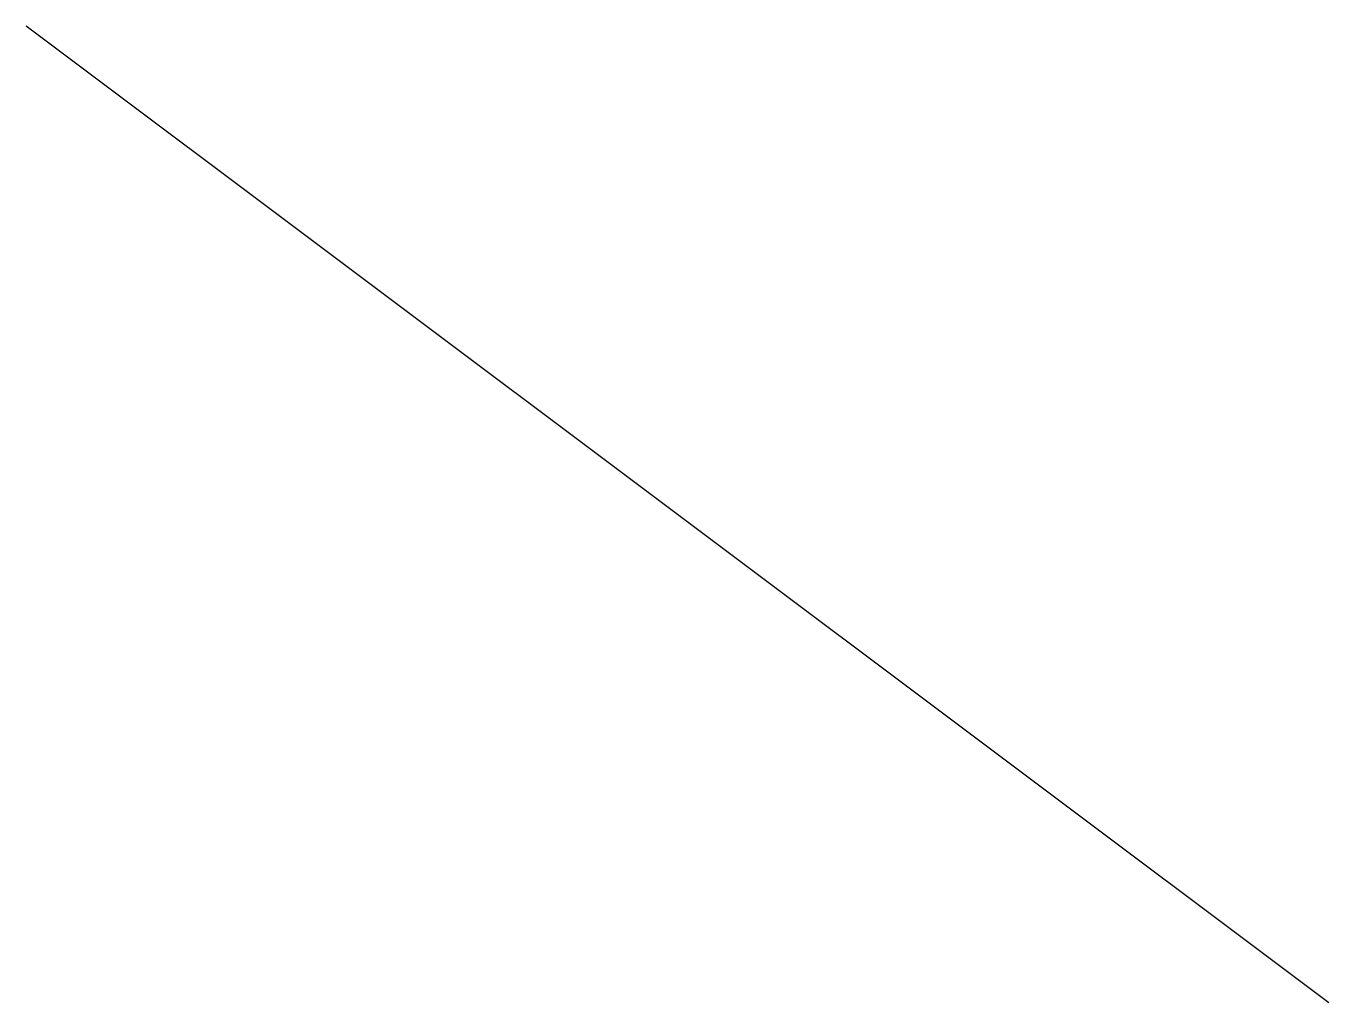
# Model space of a CAD drawing. Header units: millimetres. Extents: x -4 to 0, y 0 to 3.
import ezdxf

# ---------------------------------------------------------------- set-up
doc = ezdxf.new("R2010")
doc.units = ezdxf.units.MM
doc.layers.add('SURVEY', color=7, linetype='Continuous', true_color=0x123456)

msp = doc.modelspace()

# ---------------------------------------------------------------- linework, layer by layer
at = {"layer": 'SURVEY'}
msp.add_line((0, 0), (-4, 3), dxfattribs=at)

doc.saveas('drawing.dxf')
